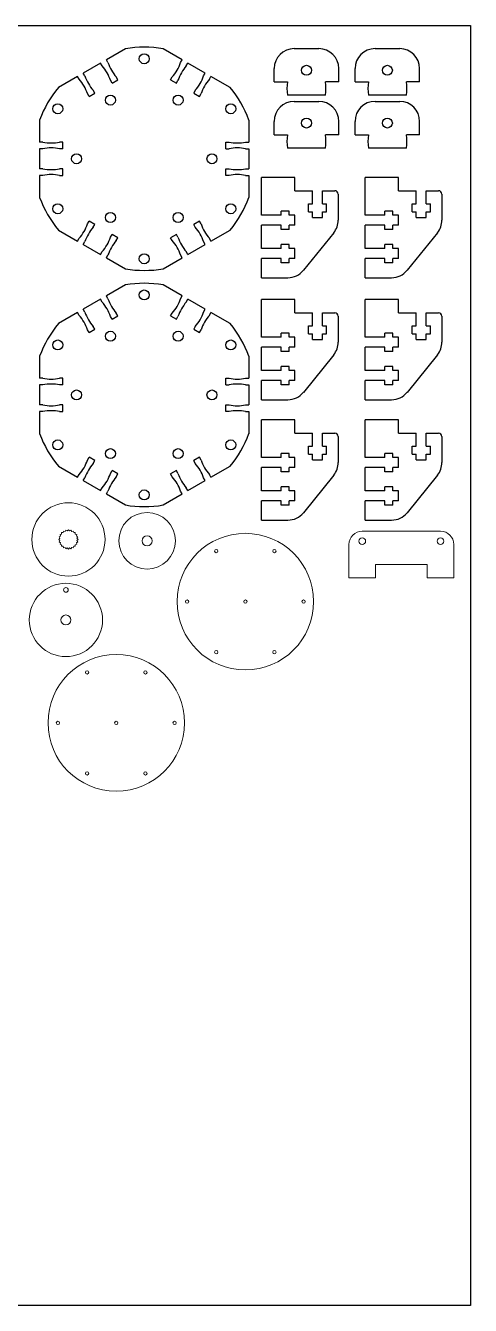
# Model space of a CAD drawing. Header units: millimetres. Extents: x 2177 to 2561, y 1197 to 1581.
# Drawn here: x 2427.5 to 2561.1, y 1197.3 to 1581.3 of the extents above; entities that cross this region are included whole.
import ezdxf

# ---------------------------------------------------------------- set-up
doc = ezdxf.new("R2010")
doc.units = ezdxf.units.MM

msp = doc.modelspace()

# ---------------------------------------------------------------- linework, layer by layer
for p, q in [((2177.06, 1581.3), (2561.06, 1581.3)), ((2561.06, 1581.3), (2561.06, 1197.3)), ((2457.45, 1574.36), (2451.72, 1571.05)), ((2452.2, 1570.21), (2451.72, 1571.05)), ((2474.48, 1571.05), (2468.75, 1574.36)), ((2473.99, 1570.21), (2474.48, 1571.05)), ((2508.12, 1574.39), (2515.52, 1574.39)), ((2532.41, 1574.39), (2539.81, 1574.39)), ((2449.99, 1570.05), (2444.79, 1567.05)), ((2449.99, 1570.05), (2444.79, 1567.05)), ((2445.28, 1566.21), (2444.79, 1567.05)), ((2450.47, 1569.21), (2449.99, 1570.05)), ((2475.73, 1569.21), (2476.21, 1570.05)), ((2481.41, 1567.05), (2476.21, 1570.05)), ((2481.41, 1567.05), (2476.21, 1570.05)), ((2480.92, 1566.21), (2481.41, 1567.05)), ((2502.12, 1564.39), (2502.12, 1568.39)), ((2521.52, 1564.39), (2521.52, 1568.39)), ((2526.41, 1564.39), (2526.41, 1568.39)), ((2545.81, 1564.39), (2545.81, 1568.39)), ((2443.06, 1566.05), (2437.33, 1562.74)), ((2443.54, 1565.21), (2443.06, 1566.05)), ((2453.46, 1564.04), (2452.97, 1564.88)), ((2453.46, 1564.04), (2455.19, 1565.04)), ((2455.19, 1565.04), (2454.7, 1565.88)), ((2471.01, 1565.04), (2471.49, 1565.88)), ((2471.01, 1565.04), (2472.74, 1564.04)), ((2472.74, 1564.04), (2473.23, 1564.88)), ((2482.65, 1565.21), (2483.14, 1566.05)), ((2488.87, 1562.74), (2483.14, 1566.05)), ((2502.12, 1564.39), (2506.12, 1564.39)), ((2521.52, 1564.39), (2517.52, 1564.39)), ((2526.41, 1564.39), (2530.41, 1564.39)), ((2545.81, 1564.39), (2541.81, 1564.39)), ((2446.53, 1560.04), (2446.04, 1560.88)), ((2446.53, 1560.04), (2448.26, 1561.04)), ((2448.26, 1561.04), (2447.78, 1561.88)), ((2478.42, 1561.88), (2477.94, 1561.04)), ((2477.94, 1561.04), (2479.67, 1560.04)), ((2479.67, 1560.04), (2480.15, 1560.88)), ((2517.52, 1560.39), (2506.12, 1560.39)), ((2541.81, 1560.39), (2530.41, 1560.39)), ((2508.12, 1558.56), (2515.52, 1558.56)), ((2532.41, 1558.56), (2539.81, 1558.56)), ((2431.68, 1552.96), (2431.68, 1546.34)), ((2494.52, 1552.96), (2494.52, 1546.34)), ((2502.12, 1548.56), (2502.12, 1552.56)), ((2521.52, 1548.56), (2521.52, 1552.56)), ((2526.41, 1548.56), (2526.41, 1552.56)), ((2545.81, 1548.56), (2545.81, 1552.56)), ((2502.12, 1548.56), (2506.12, 1548.56)), ((2521.52, 1548.56), (2517.52, 1548.56)), ((2526.41, 1548.56), (2530.41, 1548.56)), ((2545.81, 1548.56), (2541.81, 1548.56)), ((2432.65, 1546.34), (2431.68, 1546.34)), ((2431.68, 1544.34), (2431.68, 1538.34)), ((2431.68, 1544.34), (2431.68, 1538.34)), ((2432.65, 1544.34), (2431.68, 1544.34)), ((2438.62, 1546.34), (2437.65, 1546.34)), ((2438.62, 1544.34), (2437.65, 1544.34)), ((2438.62, 1544.34), (2438.62, 1546.34)), ((2487.58, 1544.34), (2487.58, 1546.34)), ((2487.58, 1546.34), (2488.55, 1546.34)), ((2487.58, 1544.34), (2488.55, 1544.34)), ((2493.55, 1546.34), (2494.52, 1546.34)), ((2493.55, 1544.34), (2494.52, 1544.34)), ((2494.52, 1544.34), (2494.52, 1538.34)), ((2494.52, 1544.34), (2494.52, 1538.34)), ((2494.52, 1544.34), (2494.52, 1538.34)), ((2517.52, 1544.56), (2506.12, 1544.56)), ((2541.81, 1544.56), (2530.41, 1544.56)), ((2432.65, 1538.34), (2431.68, 1538.34)), ((2431.68, 1536.34), (2431.68, 1529.72)), ((2432.65, 1536.34), (2431.68, 1536.34)), ((2438.62, 1538.34), (2437.65, 1538.34)), ((2437.65, 1536.34), (2438.62, 1536.34)), ((2438.62, 1536.34), (2438.62, 1538.34)), ((2487.58, 1536.34), (2487.58, 1538.34)), ((2487.58, 1538.34), (2488.55, 1538.34)), ((2488.55, 1536.34), (2487.58, 1536.34)), ((2493.55, 1538.34), (2494.52, 1538.34)), ((2493.55, 1536.34), (2494.52, 1536.34)), ((2494.52, 1536.34), (2494.52, 1529.72)), ((2508.33, 1535.75), (2498.33, 1535.75)), ((2498.33, 1524.4), (2498.33, 1535.75)), ((2508.33, 1531.75), (2508.33, 1535.75)), ((2539.49, 1535.75), (2529.49, 1535.75)), ((2529.49, 1524.4), (2529.49, 1535.75)), ((2539.49, 1531.75), (2539.49, 1535.75)), ((2506.63, 1525.65), (2504.23, 1525.65)), ((2512.38, 1525.45), (2512.38, 1527.85)), ((2517.88, 1525.45), (2517.88, 1527.85)), ((2537.79, 1525.65), (2535.39, 1525.65)), ((2543.55, 1525.45), (2543.55, 1527.85)), ((2549.05, 1525.45), (2549.05, 1527.85)), ((2446.04, 1521.8), (2446.53, 1522.64)), ((2448.26, 1521.64), (2446.53, 1522.64)), ((2447.78, 1520.8), (2448.26, 1521.64)), ((2479.67, 1522.64), (2477.94, 1521.64)), ((2478.42, 1520.8), (2477.94, 1521.64)), ((2480.15, 1521.8), (2479.67, 1522.64)), ((2498.33, 1514.4), (2498.33, 1521.4)), ((2529.49, 1514.4), (2529.49, 1521.4)), ((2437.33, 1519.94), (2443.06, 1516.63)), ((2443.06, 1516.63), (2443.54, 1517.47)), ((2452.97, 1517.8), (2453.46, 1518.64)), ((2455.19, 1517.64), (2453.46, 1518.64)), ((2454.7, 1516.8), (2455.19, 1517.64)), ((2472.74, 1518.64), (2471.01, 1517.64)), ((2471.49, 1516.8), (2471.01, 1517.64)), ((2473.23, 1517.8), (2472.74, 1518.64)), ((2483.14, 1516.63), (2482.65, 1517.47)), ((2483.14, 1516.63), (2488.87, 1519.94)), ((2506.63, 1520.15), (2504.23, 1520.15)), ((2537.79, 1520.15), (2535.39, 1520.15)), ((2444.79, 1515.63), (2445.28, 1516.47)), ((2444.79, 1515.63), (2449.99, 1512.63)), ((2444.79, 1515.63), (2449.99, 1512.63)), ((2449.99, 1512.63), (2450.47, 1513.47)), ((2476.21, 1512.63), (2475.73, 1513.47)), ((2476.21, 1512.63), (2481.41, 1515.63)), ((2476.21, 1512.63), (2481.41, 1515.63)), ((2481.41, 1515.63), (2480.92, 1516.47)), ((2506.63, 1515.65), (2504.23, 1515.65)), ((2537.79, 1515.65), (2535.39, 1515.65)), ((2451.72, 1511.63), (2452.2, 1512.47)), ((2451.72, 1511.63), (2457.45, 1508.32)), ((2468.75, 1508.32), (2474.48, 1511.63)), ((2474.48, 1511.63), (2473.99, 1512.47)), ((2498.33, 1505.65), (2498.33, 1511.4)), ((2506.63, 1510.15), (2504.23, 1510.15)), ((2529.49, 1505.65), (2529.49, 1511.4)), ((2537.79, 1510.15), (2535.39, 1510.15)), ((2457.45, 1503.5), (2451.72, 1500.19)), ((2474.48, 1500.19), (2468.75, 1503.5)), ((2449.99, 1499.19), (2444.79, 1496.19)), ((2449.99, 1499.19), (2444.79, 1496.19)), ((2450.47, 1498.35), (2449.99, 1499.19)), ((2452.2, 1499.35), (2451.72, 1500.19)), ((2473.99, 1499.35), (2474.48, 1500.19)), ((2475.73, 1498.35), (2476.21, 1499.19)), ((2481.41, 1496.19), (2476.21, 1499.19)), ((2481.41, 1496.19), (2476.21, 1499.19)), ((2508.33, 1499.14), (2498.33, 1499.14)), ((2498.33, 1487.79), (2498.33, 1499.14)), ((2508.33, 1495.14), (2508.33, 1499.14)), ((2539.49, 1499.14), (2529.49, 1499.14)), ((2529.49, 1487.79), (2529.49, 1499.14)), ((2539.49, 1495.14), (2539.49, 1499.14)), ((2443.06, 1495.19), (2437.33, 1491.88)), ((2443.54, 1494.35), (2443.06, 1495.19)), ((2445.28, 1495.35), (2444.79, 1496.19)), ((2453.46, 1493.18), (2452.97, 1494.02)), ((2453.46, 1493.18), (2455.19, 1494.18)), ((2455.19, 1494.18), (2454.7, 1495.02)), ((2471.01, 1494.18), (2471.49, 1495.02)), ((2471.01, 1494.18), (2472.74, 1493.18)), ((2472.74, 1493.18), (2473.23, 1494.02)), ((2480.92, 1495.35), (2481.41, 1496.19)), ((2482.65, 1494.35), (2483.14, 1495.19)), ((2488.87, 1491.88), (2483.14, 1495.19)), ((2446.53, 1489.18), (2446.04, 1490.02)), ((2446.53, 1489.18), (2448.26, 1490.18)), ((2448.26, 1490.18), (2447.78, 1491.02)), ((2478.42, 1491.02), (2477.94, 1490.18)), ((2477.94, 1490.18), (2479.67, 1489.18)), ((2479.67, 1489.18), (2480.15, 1490.02)), ((2512.38, 1488.84), (2512.38, 1491.24)), ((2517.88, 1488.84), (2517.88, 1491.24)), ((2543.55, 1488.84), (2543.55, 1491.24)), ((2549.05, 1488.84), (2549.05, 1491.24)), ((2506.63, 1489.04), (2504.23, 1489.04)), ((2537.79, 1489.04), (2535.39, 1489.04)), ((2498.33, 1477.79), (2498.33, 1484.79)), ((2506.63, 1483.54), (2504.23, 1483.54)), ((2529.49, 1477.79), (2529.49, 1484.79)), ((2537.79, 1483.54), (2535.39, 1483.54)), ((2431.68, 1482.1), (2431.68, 1475.48)), ((2494.52, 1482.1), (2494.52, 1475.48)), ((2506.63, 1479.04), (2504.23, 1479.04)), ((2537.79, 1479.04), (2535.39, 1479.04)), ((2432.65, 1475.48), (2431.68, 1475.48)), ((2438.62, 1475.48), (2437.65, 1475.48)), ((2438.62, 1473.48), (2438.62, 1475.48)), ((2487.58, 1473.48), (2487.58, 1475.48)), ((2487.58, 1475.48), (2488.55, 1475.48)), ((2493.55, 1475.48), (2494.52, 1475.48)), ((2498.33, 1469.04), (2498.33, 1474.79)), ((2529.49, 1469.04), (2529.49, 1474.79)), ((2431.68, 1473.48), (2431.68, 1467.48)), ((2431.68, 1473.48), (2431.68, 1467.48)), ((2432.65, 1473.48), (2431.68, 1473.48)), ((2438.62, 1473.48), (2437.65, 1473.48)), ((2487.58, 1473.48), (2488.55, 1473.48)), ((2493.55, 1473.48), (2494.52, 1473.48)), ((2494.52, 1473.48), (2494.52, 1467.48)), ((2494.52, 1473.48), (2494.52, 1467.48)), ((2494.52, 1473.48), (2494.52, 1467.48)), ((2506.63, 1473.54), (2504.23, 1473.54)), ((2537.79, 1473.54), (2535.39, 1473.54)), ((2432.65, 1467.48), (2431.68, 1467.48)), ((2438.62, 1467.48), (2437.65, 1467.48)), ((2438.62, 1465.48), (2438.62, 1467.48)), ((2487.58, 1465.48), (2487.58, 1467.48)), ((2487.58, 1467.48), (2488.55, 1467.48)), ((2493.55, 1467.48), (2494.52, 1467.48)), ((2431.68, 1465.48), (2431.68, 1458.86)), ((2432.65, 1465.48), (2431.68, 1465.48)), ((2437.65, 1465.48), (2438.62, 1465.48)), ((2488.55, 1465.48), (2487.58, 1465.48)), ((2493.55, 1465.48), (2494.52, 1465.48)), ((2494.52, 1465.48), (2494.52, 1458.86)), ((2508.33, 1463.02), (2498.33, 1463.02)), ((2498.33, 1451.67), (2498.33, 1463.02)), ((2508.33, 1459.02), (2508.33, 1463.02)), ((2539.49, 1463.02), (2529.49, 1463.02)), ((2529.49, 1451.67), (2529.49, 1463.02)), ((2539.49, 1459.02), (2539.49, 1463.02)), ((2446.04, 1450.94), (2446.53, 1451.78)), ((2448.26, 1450.78), (2446.53, 1451.78)), ((2479.67, 1451.78), (2477.94, 1450.78)), ((2480.15, 1450.94), (2479.67, 1451.78)), ((2506.63, 1452.92), (2504.23, 1452.92)), ((2512.38, 1452.72), (2512.38, 1455.12)), ((2517.88, 1452.72), (2517.88, 1455.12)), ((2537.79, 1452.92), (2535.39, 1452.92)), ((2543.55, 1452.72), (2543.55, 1455.12)), ((2549.05, 1452.72), (2549.05, 1455.12)), ((2437.33, 1449.08), (2443.06, 1445.77)), ((2447.78, 1449.94), (2448.26, 1450.78)), ((2452.97, 1446.94), (2453.46, 1447.78)), ((2455.19, 1446.78), (2453.46, 1447.78)), ((2472.74, 1447.78), (2471.01, 1446.78)), ((2473.23, 1446.94), (2472.74, 1447.78)), ((2478.42, 1449.94), (2477.94, 1450.78)), ((2483.14, 1445.77), (2488.87, 1449.08)), ((2498.33, 1441.67), (2498.33, 1448.67)), ((2529.49, 1441.67), (2529.49, 1448.67)), ((2443.06, 1445.77), (2443.54, 1446.61)), ((2444.79, 1444.77), (2445.28, 1445.61)), ((2444.79, 1444.77), (2449.99, 1441.77)), ((2444.79, 1444.77), (2449.99, 1441.77)), ((2454.7, 1445.94), (2455.19, 1446.78)), ((2471.49, 1445.94), (2471.01, 1446.78)), ((2476.21, 1441.77), (2481.41, 1444.77)), ((2476.21, 1441.77), (2481.41, 1444.77)), ((2481.41, 1444.77), (2480.92, 1445.61)), ((2483.14, 1445.77), (2482.65, 1446.61)), ((2506.63, 1447.42), (2504.23, 1447.42)), ((2537.79, 1447.42), (2535.39, 1447.42)), ((2449.99, 1441.77), (2450.47, 1442.61)), ((2451.72, 1440.77), (2452.2, 1441.61)), ((2451.72, 1440.77), (2457.45, 1437.46)), ((2468.75, 1437.46), (2474.48, 1440.77)), ((2474.48, 1440.77), (2473.99, 1441.61)), ((2476.21, 1441.77), (2475.73, 1442.61)), ((2506.63, 1442.92), (2504.23, 1442.92)), ((2537.79, 1442.92), (2535.39, 1442.92)), ((2498.33, 1432.92), (2498.33, 1438.67)), ((2506.63, 1437.42), (2504.23, 1437.42)), ((2529.49, 1432.92), (2529.49, 1438.67)), ((2537.79, 1437.42), (2535.39, 1437.42)), ((2561.06, 1197.3), (2177.06, 1197.3))]:
    msp.add_line(p, q)
at = {"color": 0}
for p, q in [((2508.33, 1531.75), (2513.63, 1531.75)), ((2513.63, 1527.85), (2513.63, 1531.75)), ((2516.63, 1531.75), (2520.33, 1531.75)), ((2516.63, 1527.85), (2516.63, 1531.75)), ((2521.33, 1530.75), (2521.33, 1522.91)), ((2539.49, 1531.75), (2544.8, 1531.75)), ((2544.8, 1527.85), (2544.8, 1531.75)), ((2547.8, 1531.75), (2551.49, 1531.75)), ((2547.8, 1527.85), (2547.8, 1531.75)), ((2552.49, 1530.75), (2552.49, 1522.91)), ((2504.23, 1524.4), (2504.23, 1525.65)), ((2506.63, 1524.4), (2506.63, 1525.65)), ((2512.38, 1527.85), (2513.63, 1527.85)), ((2512.38, 1525.45), (2513.63, 1525.45)), ((2513.63, 1523.75), (2513.63, 1525.45)), ((2516.63, 1527.85), (2517.88, 1527.85)), ((2516.63, 1523.75), (2516.63, 1525.45)), ((2516.63, 1525.45), (2517.88, 1525.45)), ((2535.39, 1524.4), (2535.39, 1525.65)), ((2537.79, 1524.4), (2537.79, 1525.65)), ((2543.55, 1527.85), (2544.8, 1527.85)), ((2543.55, 1525.45), (2544.8, 1525.45)), ((2544.8, 1523.75), (2544.8, 1525.45)), ((2547.8, 1527.85), (2549.05, 1527.85)), ((2547.8, 1523.75), (2547.8, 1525.45)), ((2547.8, 1525.45), (2549.05, 1525.45)), ((2504.23, 1524.4), (2498.33, 1524.4)), ((2504.23, 1521.4), (2498.33, 1521.4)), ((2504.23, 1520.15), (2504.23, 1521.4)), ((2508.33, 1524.4), (2506.63, 1524.4)), ((2508.33, 1521.4), (2506.63, 1521.4)), ((2506.63, 1520.15), (2506.63, 1521.4)), ((2508.33, 1521.4), (2508.33, 1524.4)), ((2513.63, 1523.75), (2516.63, 1523.75)), ((2535.39, 1524.4), (2529.49, 1524.4)), ((2535.39, 1521.4), (2529.49, 1521.4)), ((2535.39, 1520.15), (2535.39, 1521.4)), ((2539.49, 1524.4), (2537.79, 1524.4)), ((2539.49, 1521.4), (2537.79, 1521.4)), ((2537.79, 1520.15), (2537.79, 1521.4)), ((2539.49, 1521.4), (2539.49, 1524.4)), ((2544.8, 1523.75), (2547.8, 1523.75)), ((2519.99, 1519.14), (2510.88, 1507.88)), ((2551.16, 1519.14), (2542.04, 1507.88)), ((2504.23, 1514.4), (2498.33, 1514.4)), ((2504.23, 1514.4), (2504.23, 1515.65)), ((2506.63, 1514.4), (2506.63, 1515.65)), ((2508.33, 1514.4), (2506.63, 1514.4)), ((2508.33, 1511.4), (2508.33, 1514.4)), ((2535.39, 1514.4), (2529.49, 1514.4)), ((2535.39, 1514.4), (2535.39, 1515.65)), ((2537.79, 1514.4), (2537.79, 1515.65)), ((2539.49, 1514.4), (2537.79, 1514.4)), ((2539.49, 1511.4), (2539.49, 1514.4)), ((2504.23, 1511.4), (2498.33, 1511.4)), ((2504.23, 1510.15), (2504.23, 1511.4)), ((2508.33, 1511.4), (2506.63, 1511.4)), ((2506.63, 1510.15), (2506.63, 1511.4)), ((2535.39, 1511.4), (2529.49, 1511.4)), ((2535.39, 1510.15), (2535.39, 1511.4)), ((2539.49, 1511.4), (2537.79, 1511.4)), ((2537.79, 1510.15), (2537.79, 1511.4)), ((2498.33, 1505.65), (2506.22, 1505.65)), ((2529.49, 1505.65), (2537.38, 1505.65)), ((2508.33, 1495.14), (2513.63, 1495.14)), ((2513.63, 1491.24), (2513.63, 1495.14)), ((2516.63, 1495.14), (2520.33, 1495.14)), ((2516.63, 1491.24), (2516.63, 1495.14)), ((2521.33, 1494.14), (2521.33, 1486.3)), ((2539.49, 1495.14), (2544.8, 1495.14)), ((2544.8, 1491.24), (2544.8, 1495.14)), ((2547.8, 1495.14), (2551.49, 1495.14)), ((2547.8, 1491.24), (2547.8, 1495.14)), ((2552.49, 1494.14), (2552.49, 1486.3)), ((2512.38, 1491.24), (2513.63, 1491.24)), ((2516.63, 1491.24), (2517.88, 1491.24)), ((2543.55, 1491.24), (2544.8, 1491.24)), ((2547.8, 1491.24), (2549.05, 1491.24)), ((2504.23, 1487.79), (2498.33, 1487.79)), ((2504.23, 1487.79), (2504.23, 1489.04)), ((2506.63, 1487.79), (2506.63, 1489.04)), ((2508.33, 1487.79), (2506.63, 1487.79)), ((2508.33, 1484.79), (2508.33, 1487.79)), ((2512.38, 1488.84), (2513.63, 1488.84)), ((2513.63, 1487.14), (2513.63, 1488.84)), ((2513.63, 1487.14), (2516.63, 1487.14)), ((2516.63, 1487.14), (2516.63, 1488.84)), ((2516.63, 1488.84), (2517.88, 1488.84)), ((2535.39, 1487.79), (2529.49, 1487.79)), ((2535.39, 1487.79), (2535.39, 1489.04)), ((2537.79, 1487.79), (2537.79, 1489.04)), ((2539.49, 1487.79), (2537.79, 1487.79)), ((2539.49, 1484.79), (2539.49, 1487.79)), ((2543.55, 1488.84), (2544.8, 1488.84)), ((2544.8, 1487.14), (2544.8, 1488.84)), ((2544.8, 1487.14), (2547.8, 1487.14)), ((2547.8, 1487.14), (2547.8, 1488.84)), ((2547.8, 1488.84), (2549.05, 1488.84)), ((2504.23, 1484.79), (2498.33, 1484.79)), ((2504.23, 1483.54), (2504.23, 1484.79)), ((2508.33, 1484.79), (2506.63, 1484.79)), ((2506.63, 1483.54), (2506.63, 1484.79)), ((2519.99, 1482.52), (2510.88, 1471.26)), ((2535.39, 1484.79), (2529.49, 1484.79)), ((2535.39, 1483.54), (2535.39, 1484.79)), ((2539.49, 1484.79), (2537.79, 1484.79)), ((2537.79, 1483.54), (2537.79, 1484.79)), ((2551.16, 1482.52), (2542.04, 1471.26)), ((2504.23, 1477.79), (2504.23, 1479.04)), ((2506.63, 1477.79), (2506.63, 1479.04)), ((2535.39, 1477.79), (2535.39, 1479.04)), ((2537.79, 1477.79), (2537.79, 1479.04)), ((2504.23, 1477.79), (2498.33, 1477.79)), ((2504.23, 1474.79), (2498.33, 1474.79)), ((2504.23, 1473.54), (2504.23, 1474.79)), ((2508.33, 1477.79), (2506.63, 1477.79)), ((2508.33, 1474.79), (2506.63, 1474.79)), ((2506.63, 1473.54), (2506.63, 1474.79)), ((2508.33, 1474.79), (2508.33, 1477.79)), ((2535.39, 1477.79), (2529.49, 1477.79)), ((2535.39, 1474.79), (2529.49, 1474.79)), ((2535.39, 1473.54), (2535.39, 1474.79)), ((2539.49, 1477.79), (2537.79, 1477.79)), ((2539.49, 1474.79), (2537.79, 1474.79)), ((2537.79, 1473.54), (2537.79, 1474.79)), ((2539.49, 1474.79), (2539.49, 1477.79)), ((2498.33, 1469.04), (2506.22, 1469.04)), ((2529.49, 1469.04), (2537.38, 1469.04)), ((2508.33, 1459.02), (2513.63, 1459.02)), ((2513.63, 1455.12), (2513.63, 1459.02)), ((2516.63, 1459.02), (2520.33, 1459.02)), ((2516.63, 1455.12), (2516.63, 1459.02)), ((2521.33, 1458.02), (2521.33, 1450.18)), ((2539.49, 1459.02), (2544.8, 1459.02)), ((2544.8, 1455.12), (2544.8, 1459.02)), ((2547.8, 1459.02), (2551.49, 1459.02)), ((2547.8, 1455.12), (2547.8, 1459.02)), ((2552.49, 1458.02), (2552.49, 1450.18)), ((2504.23, 1451.67), (2498.33, 1451.67)), ((2504.23, 1451.67), (2504.23, 1452.92)), ((2506.63, 1451.67), (2506.63, 1452.92)), ((2508.33, 1451.67), (2506.63, 1451.67)), ((2508.33, 1448.67), (2508.33, 1451.67)), ((2512.38, 1455.12), (2513.63, 1455.12)), ((2512.38, 1452.72), (2513.63, 1452.72)), ((2513.63, 1451.02), (2513.63, 1452.72)), ((2516.63, 1455.12), (2517.88, 1455.12)), ((2516.63, 1451.02), (2516.63, 1452.72)), ((2516.63, 1452.72), (2517.88, 1452.72)), ((2535.39, 1451.67), (2529.49, 1451.67)), ((2535.39, 1451.67), (2535.39, 1452.92)), ((2537.79, 1451.67), (2537.79, 1452.92)), ((2539.49, 1451.67), (2537.79, 1451.67)), ((2539.49, 1448.67), (2539.49, 1451.67)), ((2543.55, 1455.12), (2544.8, 1455.12)), ((2543.55, 1452.72), (2544.8, 1452.72)), ((2544.8, 1451.02), (2544.8, 1452.72)), ((2547.8, 1455.12), (2549.05, 1455.12)), ((2547.8, 1451.02), (2547.8, 1452.72)), ((2547.8, 1452.72), (2549.05, 1452.72)), ((2504.23, 1448.67), (2498.33, 1448.67)), ((2504.23, 1447.42), (2504.23, 1448.67)), ((2508.33, 1448.67), (2506.63, 1448.67)), ((2506.63, 1447.42), (2506.63, 1448.67)), ((2513.63, 1451.02), (2516.63, 1451.02)), ((2535.39, 1448.67), (2529.49, 1448.67)), ((2535.39, 1447.42), (2535.39, 1448.67)), ((2539.49, 1448.67), (2537.79, 1448.67)), ((2537.79, 1447.42), (2537.79, 1448.67)), ((2544.8, 1451.02), (2547.8, 1451.02)), ((2519.99, 1446.4), (2510.88, 1435.14)), ((2551.16, 1446.4), (2542.04, 1435.14)), ((2504.23, 1441.67), (2498.33, 1441.67)), ((2504.23, 1441.67), (2504.23, 1442.92)), ((2506.63, 1441.67), (2506.63, 1442.92)), ((2508.33, 1441.67), (2506.63, 1441.67)), ((2508.33, 1438.67), (2508.33, 1441.67)), ((2535.39, 1441.67), (2529.49, 1441.67)), ((2535.39, 1441.67), (2535.39, 1442.92)), ((2537.79, 1441.67), (2537.79, 1442.92)), ((2539.49, 1441.67), (2537.79, 1441.67)), ((2539.49, 1438.67), (2539.49, 1441.67)), ((2504.23, 1438.67), (2498.33, 1438.67)), ((2504.23, 1437.42), (2504.23, 1438.67)), ((2508.33, 1438.67), (2506.63, 1438.67)), ((2506.63, 1437.42), (2506.63, 1438.67)), ((2535.39, 1438.67), (2529.49, 1438.67)), ((2535.39, 1437.42), (2535.39, 1438.67)), ((2539.49, 1438.67), (2537.79, 1438.67)), ((2537.79, 1437.42), (2537.79, 1438.67)), ((2498.33, 1432.92), (2506.22, 1432.92)), ((2529.49, 1432.92), (2537.38, 1432.92))]:
    msp.add_line(p, q, dxfattribs=at)
at = {"color": 7, "linetype": 'Continuous', "lineweight": 15}
for p, q in [((2438.28, 1428.69), (2437.82, 1428.57)), ((2437.82, 1428.57), (2437.95, 1428.11)), ((2438.76, 1429.17), (2438.28, 1429.17)), ((2438.28, 1429.17), (2438.28, 1428.69)), ((2438.88, 1429.63), (2438.76, 1429.17)), ((2439.34, 1429.5), (2438.88, 1429.63)), ((2439.58, 1429.92), (2439.34, 1429.5)), ((2439.99, 1429.68), (2439.58, 1429.92)), ((2440.33, 1430.02), (2439.99, 1429.68)), ((2440.67, 1429.68), (2440.33, 1430.02)), ((2441.08, 1429.92), (2440.67, 1429.68)), ((2441.32, 1429.5), (2441.08, 1429.92)), ((2441.78, 1429.63), (2441.32, 1429.5)), ((2441.9, 1429.17), (2441.78, 1429.63)), ((2442.38, 1429.17), (2441.9, 1429.17)), ((2442.38, 1428.69), (2442.38, 1429.17)), ((2442.84, 1428.57), (2442.38, 1428.69)), ((2442.71, 1428.11), (2442.84, 1428.57)), ((2552.08, 1429.61), (2528.58, 1429.61)), ((2437.77, 1427.46), (2437.43, 1427.12)), ((2437.43, 1427.12), (2437.77, 1426.78)), ((2437.95, 1428.11), (2437.53, 1427.87)), ((2437.53, 1427.87), (2437.77, 1427.46)), ((2437.77, 1426.78), (2437.53, 1426.37)), ((2437.53, 1426.37), (2437.95, 1426.13)), ((2437.95, 1426.13), (2437.82, 1425.67)), ((2437.82, 1425.67), (2438.28, 1425.55)), ((2438.28, 1425.55), (2438.28, 1425.07)), ((2438.28, 1425.07), (2438.76, 1425.07)), ((2438.76, 1425.07), (2438.88, 1424.61)), ((2438.88, 1424.61), (2439.34, 1424.74)), ((2439.34, 1424.74), (2439.58, 1424.32)), ((2441.08, 1424.32), (2441.32, 1424.74)), ((2441.32, 1424.74), (2441.78, 1424.61)), ((2441.78, 1424.61), (2441.9, 1425.07)), ((2441.9, 1425.07), (2442.38, 1425.07)), ((2442.38, 1425.55), (2442.84, 1425.67)), ((2442.38, 1425.07), (2442.38, 1425.55)), ((2443.13, 1427.87), (2442.71, 1428.11)), ((2442.71, 1426.13), (2443.13, 1426.37)), ((2442.84, 1425.67), (2442.71, 1426.13)), ((2442.89, 1427.46), (2443.13, 1427.87)), ((2443.23, 1427.12), (2442.89, 1427.46)), ((2442.89, 1426.78), (2443.23, 1427.12)), ((2443.13, 1426.37), (2442.89, 1426.78)), ((2524.58, 1425.61), (2524.58, 1415.61)), ((2556.08, 1415.61), (2556.08, 1425.61)), ((2439.58, 1424.32), (2439.99, 1424.56)), ((2439.99, 1424.56), (2440.33, 1424.22)), ((2440.33, 1424.22), (2440.67, 1424.56)), ((2440.67, 1424.56), (2441.08, 1424.32)), ((2532.58, 1419.61), (2548.08, 1419.61)), ((2532.58, 1415.61), (2532.58, 1419.61)), ((2548.08, 1419.61), (2548.08, 1415.61)), ((2524.58, 1415.61), (2532.58, 1415.61)), ((2548.08, 1415.61), (2556.08, 1415.61))]:
    msp.add_line(p, q, dxfattribs=at)
for centre in [(2463.1, 1571.34), (2511.82, 1567.89), (2536.11, 1567.89), (2452.93, 1558.95), (2473.27, 1558.95), (2437.12, 1556.34), (2489.08, 1556.34), (2511.82, 1552.06), (2536.11, 1552.06), (2442.76, 1541.34), (2483.43, 1541.34), (2437.12, 1526.34), (2452.93, 1523.73), (2473.27, 1523.73), (2489.08, 1526.34), (2463.1, 1511.34), (2463.1, 1500.48), (2437.12, 1485.48), (2452.93, 1488.09), (2473.27, 1488.09), (2489.08, 1485.48), (2442.76, 1470.48), (2483.43, 1470.48), (2437.12, 1455.48), (2489.08, 1455.48), (2452.93, 1452.87), (2473.27, 1452.87), (2463.1, 1440.48)]:
    msp.add_circle(centre, 1.5)
for centre, radius in [((2440.33, 1427.12), 11), ((2463.95, 1426.71), 8.5), ((2493.46, 1408.46), 20.5), ((2463.95, 1426.71), 1.5), ((2528.58, 1426.61), 1), ((2552.08, 1426.61), 1), ((2484.71, 1423.61), 0.5), ((2502.21, 1423.61), 0.5), ((2439.57, 1402.96), 11), ((2439.57, 1411.96), 0.7), ((2475.96, 1408.46), 0.5), ((2493.46, 1408.46), 0.5), ((2510.96, 1408.46), 0.5), ((2439.57, 1402.96), 1.5), ((2454.69, 1372.08), 20.5), ((2484.71, 1393.3), 0.5), ((2502.21, 1393.3), 0.5), ((2445.94, 1387.23), 0.5), ((2463.44, 1387.23), 0.5), ((2437.19, 1372.08), 0.5), ((2454.69, 1372.08), 0.5), ((2472.19, 1372.08), 0.5), ((2445.94, 1356.92), 0.5), ((2463.44, 1356.92), 0.5)]:
    msp.add_circle(centre, radius, dxfattribs=at)
for centre, radius, start, end in [((2463.1, 1541.34), 33.5, 80.2934, 99.7066), ((2508.12, 1568.39), 6, 90, 180), ((2515.52, 1568.39), 6, 0, 90), ((2532.41, 1568.39), 6, 90, 180), ((2539.81, 1568.39), 6, 0, 90), ((2440.97, 1560.84), 12.66, 18.6103, 41.3897), ((2464.2, 1574.25), 12.66, 198.6103, 221.3897), ((2462, 1574.25), 12.66, 318.6103, 341.3897), ((2485.22, 1560.84), 12.66, 138.6103, 161.3897), ((2434.05, 1556.84), 12.66, 18.6103, 41.3897), ((2457.27, 1570.25), 12.66, 198.6103, 221.3897), ((2468.93, 1570.25), 12.66, 318.6103, 341.3897), ((2492.15, 1556.84), 12.66, 138.6103, 161.3897), ((2519.37, 1562.39), 13.41, 171.4217, 188.5783), ((2504.26, 1562.39), 13.41, 351.4217, 8.5783), ((2543.67, 1562.39), 13.41, 171.4217, 188.5783), ((2528.55, 1562.39), 13.41, 351.4217, 8.5783), ((2463.1, 1541.34), 33.5, 140.2934, 159.7066), ((2463.1, 1541.34), 33.5, 20.2934, 39.7066), ((2508.12, 1552.56), 6, 90, 180), ((2515.52, 1552.56), 6, 0, 90), ((2532.41, 1552.56), 6, 90, 180), ((2539.81, 1552.56), 6, 0, 90), ((2519.37, 1546.56), 13.41, 171.4217, 188.5783), ((2504.26, 1546.56), 13.41, 351.4217, 8.5783), ((2543.67, 1546.56), 13.41, 171.4217, 188.5783), ((2528.55, 1546.56), 13.41, 351.4217, 8.5783), ((2435.15, 1558.75), 12.66, 258.6103, 281.3897), ((2435.15, 1531.93), 12.66, 78.6103, 101.3897), ((2491.05, 1558.75), 12.66, 258.6103, 281.3897), ((2491.05, 1531.93), 12.66, 78.6103, 101.3897), ((2435.15, 1550.75), 12.66, 258.6103, 281.3897), ((2435.15, 1523.93), 12.66, 78.6103, 101.3897), ((2491.05, 1550.75), 12.66, 258.6103, 281.3897), ((2491.05, 1523.93), 12.66, 78.6103, 101.3897), ((2463.1, 1541.34), 33.5, 200.2934, 219.7066), ((2463.1, 1541.34), 33.5, 320.2934, 339.7066), ((2434.05, 1525.84), 12.66, 318.6103, 341.3897), ((2457.27, 1512.43), 12.66, 138.6103, 161.3897), ((2468.93, 1512.43), 12.66, 18.6103, 41.3897), ((2492.15, 1525.84), 12.66, 198.6103, 221.3897), ((2440.97, 1521.84), 12.66, 318.6103, 341.3897), ((2464.2, 1508.43), 12.66, 138.6103, 161.3897), ((2462, 1508.43), 12.66, 18.6103, 41.3897), ((2485.22, 1521.84), 12.66, 198.6103, 221.3897), ((2463.1, 1541.34), 33.5, 260.2934, 279.7066), ((2463.1, 1470.48), 33.5, 80.2934, 99.7066), ((2440.97, 1489.98), 12.66, 18.6103, 41.3897), ((2464.2, 1503.39), 12.66, 198.6103, 221.3897), ((2462, 1503.39), 12.66, 318.6103, 341.3897), ((2485.22, 1489.98), 12.66, 138.6103, 161.3897), ((2434.05, 1485.98), 12.66, 18.6103, 41.3897), ((2457.27, 1499.39), 12.66, 198.6103, 221.3897), ((2468.93, 1499.39), 12.66, 318.6103, 341.3897), ((2492.15, 1485.98), 12.66, 138.6103, 161.3897), ((2463.1, 1470.48), 33.5, 140.2934, 159.7066), ((2463.1, 1470.48), 33.5, 20.2934, 39.7066), ((2435.15, 1487.89), 12.66, 258.6103, 281.3897), ((2491.05, 1487.89), 12.66, 258.6103, 281.3897), ((2435.15, 1461.07), 12.66, 78.6103, 101.3897), ((2491.05, 1461.07), 12.66, 78.6103, 101.3897), ((2435.15, 1479.89), 12.66, 258.6103, 281.3897), ((2491.05, 1479.89), 12.66, 258.6103, 281.3897), ((2435.15, 1453.07), 12.66, 78.6103, 101.3897), ((2491.05, 1453.07), 12.66, 78.6103, 101.3897), ((2463.1, 1470.48), 33.5, 200.2934, 219.7066), ((2463.1, 1470.48), 33.5, 320.2934, 339.7066), ((2434.05, 1454.98), 12.66, 318.6103, 341.3897), ((2457.27, 1441.57), 12.66, 138.6103, 161.3897), ((2468.93, 1441.57), 12.66, 18.6103, 41.3897), ((2492.15, 1454.98), 12.66, 198.6103, 221.3897), ((2440.97, 1450.98), 12.66, 318.6103, 341.3897), ((2464.2, 1437.57), 12.66, 138.6103, 161.3897), ((2462, 1437.57), 12.66, 18.6103, 41.3897), ((2485.22, 1450.98), 12.66, 198.6103, 221.3897), ((2463.1, 1470.48), 33.5, 260.2934, 279.7066)]:
    msp.add_arc(centre, radius, start, end)
at = {"color": 0}
for centre, radius, start, end in [((2520.33, 1530.75), 1, 0, 90), ((2551.49, 1530.75), 1, 0, 90), ((2515.33, 1522.91), 6, 321.0196, 0), ((2546.49, 1522.91), 6, 321.0196, 0), ((2506.22, 1511.65), 6, 270, 321.0196), ((2537.38, 1511.65), 6, 270, 321.0196), ((2520.33, 1494.14), 1, 0, 90), ((2551.49, 1494.14), 1, 0, 90), ((2515.33, 1486.3), 6, 321.0196, 0), ((2546.49, 1486.3), 6, 321.0196, 0), ((2506.22, 1475.04), 6, 270, 321.0196), ((2537.38, 1475.04), 6, 270, 321.0196), ((2520.33, 1458.02), 1, 0, 90), ((2551.49, 1458.02), 1, 0, 90), ((2515.33, 1450.18), 6, 321.0196, 0), ((2546.49, 1450.18), 6, 321.0196, 0), ((2506.22, 1438.92), 6, 270, 321.0196), ((2537.38, 1438.92), 6, 270, 321.0196)]:
    msp.add_arc(centre, radius, start, end, dxfattribs=at)
at = {"color": 7, "linetype": 'Continuous', "lineweight": 15}
for centre, start, end in [((2528.58, 1425.61), 90, 180), ((2552.08, 1425.61), 0, 90)]:
    msp.add_arc(centre, 4, start, end, dxfattribs=at)

doc.saveas('drawing.dxf')
